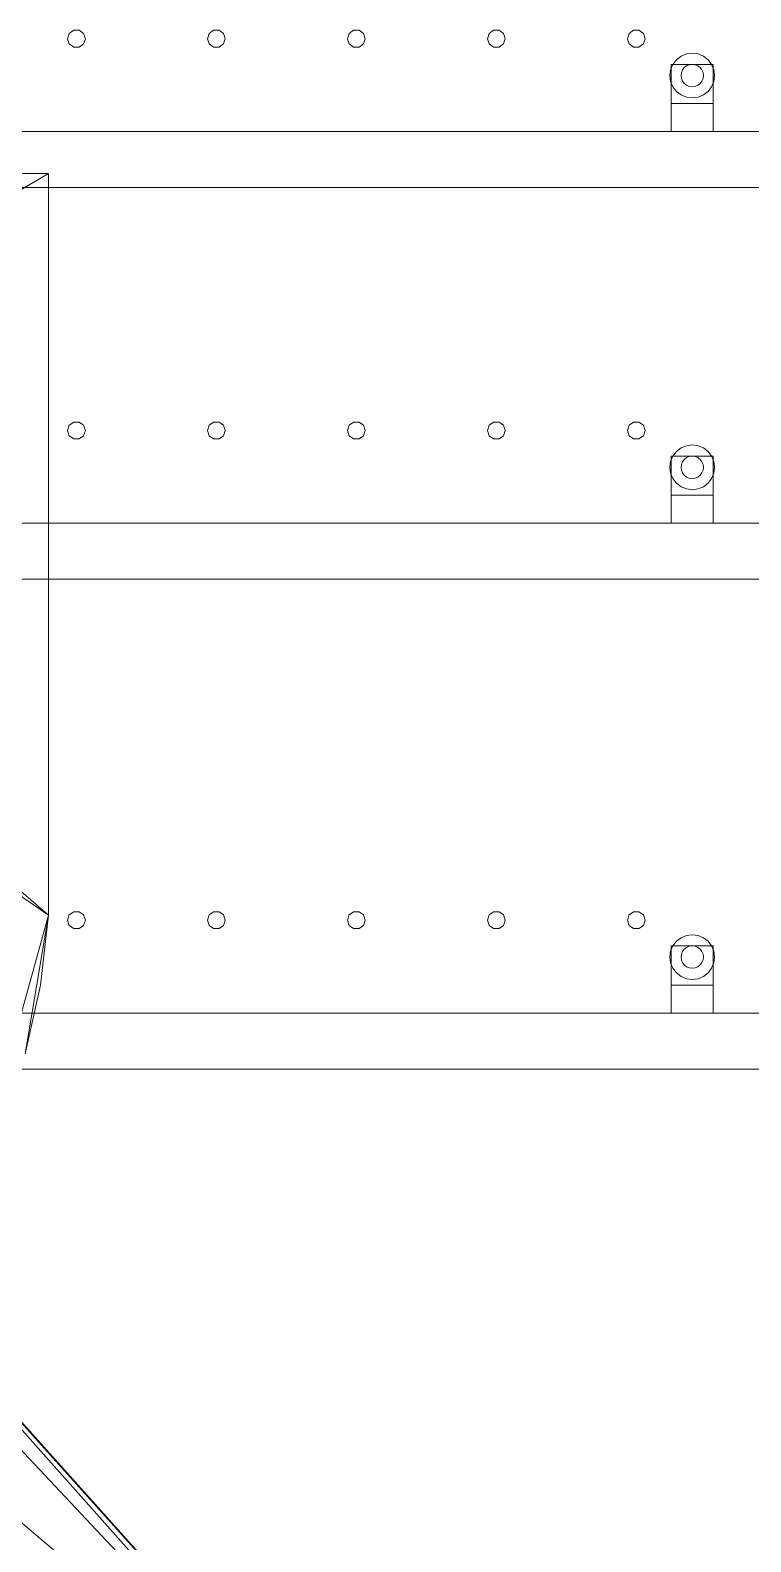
# Model space of a CAD drawing. Header units: millimetres. Extents: x -1970 to 59977, y -50268 to 6837.
# Drawn here: x 56906 to 57421, y 662 to 1742 of the extents above; entities that cross this region are included whole.
import ezdxf

# ---------------------------------------------------------------- set-up
doc = ezdxf.new("R2010")
doc.units = ezdxf.units.MM
doc.layers.add('lateral_secador', color=7, linetype='Continuous', lineweight=0)

msp = doc.modelspace()

# ---------------------------------------------------------------- linework, layer by layer
at = {"layer": 'lateral_secador'}
for p, q in [((56934.116, 1740.082), (56932.903, 1736.35)), ((56937.291, 1742.389), (56934.116, 1740.082)), ((56941.215, 1742.389), (56937.291, 1742.389)), ((56944.39, 1740.082), (56941.215, 1742.389)), ((56945.603, 1736.35), (56944.39, 1740.082)), ((57034.116, 1740.082), (57032.903, 1736.35)), ((57037.291, 1742.389), (57034.116, 1740.082)), ((57041.215, 1742.389), (57037.291, 1742.389)), ((57044.39, 1740.082), (57041.215, 1742.389)), ((57045.603, 1736.35), (57044.39, 1740.082)), ((57134.116, 1740.082), (57132.903, 1736.35)), ((57137.291, 1742.389), (57134.116, 1740.082)), ((57141.215, 1742.389), (57137.291, 1742.389)), ((57144.39, 1740.082), (57141.215, 1742.389)), ((57145.603, 1736.35), (57144.39, 1740.082)), ((57234.116, 1740.082), (57232.903, 1736.35)), ((57237.291, 1742.389), (57234.116, 1740.082)), ((57241.215, 1742.389), (57237.291, 1742.389)), ((57244.39, 1740.082), (57241.215, 1742.389)), ((57245.603, 1736.35), (57244.39, 1740.082)), ((57334.116, 1740.082), (57332.903, 1736.35)), ((57337.291, 1742.389), (57334.116, 1740.082)), ((57341.215, 1742.389), (57337.291, 1742.389)), ((57344.39, 1740.082), (57341.215, 1742.389)), ((57345.603, 1736.35), (57344.39, 1740.082)), ((56932.903, 1736.35), (56934.116, 1732.618)), ((56934.116, 1732.618), (56937.291, 1730.311)), ((56937.291, 1730.311), (56941.215, 1730.311)), ((56941.215, 1730.311), (56944.39, 1732.618)), ((56944.39, 1732.618), (56945.603, 1736.35)), ((57032.903, 1736.35), (57034.116, 1732.618)), ((57034.116, 1732.618), (57037.291, 1730.311)), ((57037.291, 1730.311), (57041.215, 1730.311)), ((57041.215, 1730.311), (57044.39, 1732.618)), ((57044.39, 1732.618), (57045.603, 1736.35)), ((57132.903, 1736.35), (57134.116, 1732.618)), ((57134.116, 1732.618), (57137.291, 1730.311)), ((57137.291, 1730.311), (57141.215, 1730.311)), ((57141.215, 1730.311), (57144.39, 1732.618)), ((57144.39, 1732.618), (57145.603, 1736.35)), ((57232.903, 1736.35), (57234.116, 1732.618)), ((57234.116, 1732.618), (57237.291, 1730.311)), ((57237.291, 1730.311), (57241.215, 1730.311)), ((57241.215, 1730.311), (57244.39, 1732.618)), ((57244.39, 1732.618), (57245.603, 1736.35)), ((57332.903, 1736.35), (57334.116, 1732.618)), ((57334.116, 1732.618), (57337.291, 1730.311)), ((57337.291, 1730.311), (57341.215, 1730.311)), ((57341.215, 1730.311), (57344.39, 1732.618)), ((57344.39, 1732.618), (57345.603, 1736.35)), ((57365.397, 1718), (57363.798, 1714.141)), ((57364.253, 1718), (57394.253, 1718)), ((57364.253, 1718), (57364.253, 1690)), ((57367.939, 1721.314), (57365.397, 1718)), ((57371.253, 1723.856), (57367.939, 1721.314)), ((57375.112, 1725.455), (57371.253, 1723.856)), ((57379.253, 1726), (57375.112, 1725.455)), ((57377.182, 1717.727), (57375.253, 1716.928)), ((57379.253, 1718), (57377.182, 1717.727)), ((57383.394, 1725.455), (57379.253, 1726)), ((57381.324, 1717.727), (57379.253, 1718)), ((57383.253, 1716.928), (57381.324, 1717.727)), ((57387.253, 1723.856), (57383.394, 1725.455)), ((57390.567, 1721.314), (57387.253, 1723.856)), ((57393.109, 1718), (57390.567, 1721.314)), ((57394.708, 1714.141), (57393.109, 1718)), ((57394.253, 1690), (57394.253, 1718)), ((57363.798, 1714.141), (57363.253, 1710)), ((57363.253, 1710), (57363.798, 1705.859)), ((57371.526, 1712.071), (57371.253, 1710)), ((57371.253, 1710), (57371.526, 1707.929)), ((57372.325, 1714), (57371.526, 1712.071)), ((57371.526, 1707.929), (57372.325, 1706)), ((57373.596, 1715.657), (57372.325, 1714)), ((57375.253, 1716.928), (57373.596, 1715.657)), ((57384.91, 1715.657), (57383.253, 1716.928)), ((57386.181, 1714), (57384.91, 1715.657)), ((57386.98, 1712.071), (57386.181, 1714)), ((57386.181, 1706), (57386.98, 1707.929)), ((57387.253, 1710), (57386.98, 1712.071)), ((57386.98, 1707.929), (57387.253, 1710)), ((57395.253, 1710), (57394.708, 1714.141)), ((57394.708, 1705.859), (57395.253, 1710)), ((57363.798, 1705.859), (57365.397, 1702)), ((57365.397, 1702), (57367.939, 1698.686)), ((57367.939, 1698.686), (57371.253, 1696.144)), ((57371.253, 1696.144), (57375.112, 1694.545)), ((57372.325, 1706), (57373.596, 1704.343)), ((57373.596, 1704.343), (57375.253, 1703.072)), ((57375.253, 1703.072), (57377.182, 1702.273)), ((57377.182, 1702.273), (57379.253, 1702)), ((57379.253, 1702), (57381.324, 1702.273)), ((57381.324, 1702.273), (57383.253, 1703.072)), ((57383.253, 1703.072), (57384.91, 1704.343)), ((57383.394, 1694.545), (57387.253, 1696.144)), ((57384.91, 1704.343), (57386.181, 1706)), ((57387.253, 1696.144), (57390.567, 1698.686)), ((57390.567, 1698.686), (57393.109, 1702)), ((57393.109, 1702), (57394.708, 1705.859)), ((57364.253, 1690), (57394.253, 1690)), ((57364.253, 1690), (57364.253, 1670)), ((57375.112, 1694.545), (57379.253, 1694)), ((57379.253, 1694), (57383.394, 1694.545)), ((57394.253, 1670), (57394.253, 1690)), ((39189.253, 1670), (58489.253, 1670)), ((57364.253, 1670), (57394.253, 1670)), ((56919.253, 1640), (56479.253, 1640)), ((56553.829, 1424.797), (56919.253, 1640)), ((56919.253, 1110), (56919.253, 1640)), ((39189.253, 1630), (58489.253, 1630)), ((56934.116, 1460.082), (56932.903, 1456.35)), ((56937.291, 1462.389), (56934.116, 1460.082)), ((56941.215, 1462.389), (56937.291, 1462.389)), ((56944.39, 1460.082), (56941.215, 1462.389)), ((56945.603, 1456.35), (56944.39, 1460.082)), ((57034.116, 1460.082), (57032.903, 1456.35)), ((57037.291, 1462.389), (57034.116, 1460.082)), ((57041.215, 1462.389), (57037.291, 1462.389)), ((57044.39, 1460.082), (57041.215, 1462.389)), ((57045.603, 1456.35), (57044.39, 1460.082)), ((57134.116, 1460.082), (57132.903, 1456.35)), ((57137.291, 1462.389), (57134.116, 1460.082)), ((57141.215, 1462.389), (57137.291, 1462.389)), ((57144.39, 1460.082), (57141.215, 1462.389)), ((57145.603, 1456.35), (57144.39, 1460.082)), ((57234.116, 1460.082), (57232.903, 1456.35)), ((57237.291, 1462.389), (57234.116, 1460.082)), ((57241.215, 1462.389), (57237.291, 1462.389)), ((57244.39, 1460.082), (57241.215, 1462.389)), ((57245.603, 1456.35), (57244.39, 1460.082)), ((57334.116, 1460.082), (57332.903, 1456.35)), ((57337.291, 1462.389), (57334.116, 1460.082)), ((57341.215, 1462.389), (57337.291, 1462.389)), ((57344.39, 1460.082), (57341.215, 1462.389)), ((57345.603, 1456.35), (57344.39, 1460.082)), ((56414.034, 1456.166), (56919.253, 1110)), ((56932.903, 1456.35), (56934.116, 1452.618)), ((56934.116, 1452.618), (56937.291, 1450.311)), ((56937.291, 1450.311), (56941.215, 1450.311)), ((56941.215, 1450.311), (56944.39, 1452.618)), ((56944.39, 1452.618), (56945.603, 1456.35)), ((57032.903, 1456.35), (57034.116, 1452.618)), ((57034.116, 1452.618), (57037.291, 1450.311)), ((57037.291, 1450.311), (57041.215, 1450.311)), ((57041.215, 1450.311), (57044.39, 1452.618)), ((57044.39, 1452.618), (57045.603, 1456.35)), ((57132.903, 1456.35), (57134.116, 1452.618)), ((57134.116, 1452.618), (57137.291, 1450.311)), ((57137.291, 1450.311), (57141.215, 1450.311)), ((57141.215, 1450.311), (57144.39, 1452.618)), ((57144.39, 1452.618), (57145.603, 1456.35)), ((57232.903, 1456.35), (57234.116, 1452.618)), ((57234.116, 1452.618), (57237.291, 1450.311)), ((57237.291, 1450.311), (57241.215, 1450.311)), ((57241.215, 1450.311), (57244.39, 1452.618)), ((57244.39, 1452.618), (57245.603, 1456.35)), ((57332.903, 1456.35), (57334.116, 1452.618)), ((57334.116, 1452.618), (57337.291, 1450.311)), ((57337.291, 1450.311), (57341.215, 1450.311)), ((57341.215, 1450.311), (57344.39, 1452.618)), ((57344.39, 1452.618), (57345.603, 1456.35)), ((57365.397, 1438), (57363.798, 1434.141)), ((57364.253, 1438), (57394.253, 1438)), ((57364.253, 1438), (57364.253, 1410)), ((57367.939, 1441.314), (57365.397, 1438)), ((57371.253, 1443.856), (57367.939, 1441.314)), ((57375.112, 1445.455), (57371.253, 1443.856)), ((57375.253, 1436.928), (57373.596, 1435.657)), ((57379.253, 1446), (57375.112, 1445.455)), ((57377.182, 1437.727), (57375.253, 1436.928)), ((57379.253, 1438), (57377.182, 1437.727)), ((57383.394, 1445.455), (57379.253, 1446)), ((57381.324, 1437.727), (57379.253, 1438)), ((57383.253, 1436.928), (57381.324, 1437.727)), ((57384.91, 1435.657), (57383.253, 1436.928)), ((57387.253, 1443.856), (57383.394, 1445.455)), ((57390.567, 1441.314), (57387.253, 1443.856)), ((57393.109, 1438), (57390.567, 1441.314)), ((57394.708, 1434.141), (57393.109, 1438)), ((57394.253, 1410), (57394.253, 1438)), ((57363.798, 1434.141), (57363.253, 1430)), ((57363.253, 1430), (57363.798, 1425.859)), ((57371.526, 1432.071), (57371.253, 1430)), ((57371.253, 1430), (57371.526, 1427.929)), ((57372.325, 1434), (57371.526, 1432.071)), ((57371.526, 1427.929), (57372.325, 1426)), ((57373.596, 1435.657), (57372.325, 1434)), ((57372.325, 1426), (57373.596, 1424.343)), ((57386.181, 1434), (57384.91, 1435.657)), ((57384.91, 1424.343), (57386.181, 1426)), ((57386.98, 1432.071), (57386.181, 1434)), ((57386.181, 1426), (57386.98, 1427.929)), ((57387.253, 1430), (57386.98, 1432.071)), ((57386.98, 1427.929), (57387.253, 1430)), ((57395.253, 1430), (57394.708, 1434.141)), ((57394.708, 1425.859), (57395.253, 1430)), ((56553.829, 1424.797), (56919.253, 1110)), ((57363.798, 1425.859), (57365.397, 1422)), ((57365.397, 1422), (57367.939, 1418.686)), ((57367.939, 1418.686), (57371.253, 1416.144)), ((57371.253, 1416.144), (57375.112, 1414.545)), ((57373.596, 1424.343), (57375.253, 1423.072)), ((57375.253, 1423.072), (57377.182, 1422.273)), ((57377.182, 1422.273), (57379.253, 1422)), ((57379.253, 1422), (57381.324, 1422.273)), ((57381.324, 1422.273), (57383.253, 1423.072)), ((57383.253, 1423.072), (57384.91, 1424.343)), ((57383.394, 1414.545), (57387.253, 1416.144)), ((57387.253, 1416.144), (57390.567, 1418.686)), ((57390.567, 1418.686), (57393.109, 1422)), ((57393.109, 1422), (57394.708, 1425.859)), ((57364.253, 1410), (57394.253, 1410)), ((57364.253, 1410), (57364.253, 1390)), ((57375.112, 1414.545), (57379.253, 1414)), ((57379.253, 1414), (57383.394, 1414.545)), ((57394.253, 1390), (57394.253, 1410)), ((39189.253, 1390), (58489.253, 1390)), ((57364.253, 1390), (57394.253, 1390)), ((39189.253, 1350), (58489.253, 1350)), ((56444.726, 1210.852), (57141.597, 470.91)), ((56502.96, 1188.374), (57124.435, 497.443)), ((56502.96, 1188.374), (57141.597, 470.91)), ((57124.435, 497.443), (56514.435, 1177.443)), ((56345.028, 1146.37), (57141.597, 470.91)), ((56919.253, 1110), (56866.161, 918.439)), ((56919.253, 1110), (56902.71, 1010.784)), ((56913.583, 1059.797), (56919.253, 1110)), ((56934.116, 1110.082), (56932.903, 1106.35)), ((56932.903, 1106.35), (56934.116, 1102.618)), ((56937.291, 1112.389), (56934.116, 1110.082)), ((56934.116, 1102.618), (56937.291, 1100.311)), ((56941.215, 1112.389), (56937.291, 1112.389)), ((56944.39, 1110.082), (56941.215, 1112.389)), ((56941.215, 1100.311), (56944.39, 1102.618)), ((56945.603, 1106.35), (56944.39, 1110.082)), ((56944.39, 1102.618), (56945.603, 1106.35)), ((57034.116, 1110.082), (57032.903, 1106.35)), ((57032.903, 1106.35), (57034.116, 1102.618)), ((57037.291, 1112.389), (57034.116, 1110.082)), ((57034.116, 1102.618), (57037.291, 1100.311)), ((57041.215, 1112.389), (57037.291, 1112.389)), ((57044.39, 1110.082), (57041.215, 1112.389)), ((57041.215, 1100.311), (57044.39, 1102.618)), ((57045.603, 1106.35), (57044.39, 1110.082)), ((57044.39, 1102.618), (57045.603, 1106.35)), ((57134.116, 1110.082), (57132.903, 1106.35)), ((57132.903, 1106.35), (57134.116, 1102.618)), ((57137.291, 1112.389), (57134.116, 1110.082)), ((57134.116, 1102.618), (57137.291, 1100.311)), ((57141.215, 1112.389), (57137.291, 1112.389)), ((57144.39, 1110.082), (57141.215, 1112.389)), ((57141.215, 1100.311), (57144.39, 1102.618)), ((57145.603, 1106.35), (57144.39, 1110.082)), ((57144.39, 1102.618), (57145.603, 1106.35)), ((57234.116, 1110.082), (57232.903, 1106.35)), ((57232.903, 1106.35), (57234.116, 1102.618)), ((57237.291, 1112.389), (57234.116, 1110.082)), ((57234.116, 1102.618), (57237.291, 1100.311)), ((57241.215, 1112.389), (57237.291, 1112.389)), ((57244.39, 1110.082), (57241.215, 1112.389)), ((57241.215, 1100.311), (57244.39, 1102.618)), ((57245.603, 1106.35), (57244.39, 1110.082)), ((57244.39, 1102.618), (57245.603, 1106.35)), ((57334.116, 1110.082), (57332.903, 1106.35)), ((57332.903, 1106.35), (57334.116, 1102.618)), ((57337.291, 1112.389), (57334.116, 1110.082)), ((57334.116, 1102.618), (57337.291, 1100.311)), ((57341.215, 1112.389), (57337.291, 1112.389)), ((57344.39, 1110.082), (57341.215, 1112.389)), ((57341.215, 1100.311), (57344.39, 1102.618)), ((57345.603, 1106.35), (57344.39, 1110.082)), ((57344.39, 1102.618), (57345.603, 1106.35)), ((56937.291, 1100.311), (56941.215, 1100.311)), ((57037.291, 1100.311), (57041.215, 1100.311)), ((57137.291, 1100.311), (57141.215, 1100.311)), ((57237.291, 1100.311), (57241.215, 1100.311)), ((57337.291, 1100.311), (57341.215, 1100.311)), ((57367.939, 1091.314), (57365.397, 1088)), ((57371.253, 1093.856), (57367.939, 1091.314)), ((57375.112, 1095.455), (57371.253, 1093.856)), ((57379.253, 1096), (57375.112, 1095.455)), ((57383.394, 1095.455), (57379.253, 1096)), ((57387.253, 1093.856), (57383.394, 1095.455)), ((57390.567, 1091.314), (57387.253, 1093.856)), ((57393.109, 1088), (57390.567, 1091.314)), ((57363.798, 1084.141), (57363.253, 1080)), ((57365.397, 1088), (57363.798, 1084.141)), ((57364.253, 1088), (57394.253, 1088)), ((57364.253, 1088), (57364.253, 1060)), ((57371.526, 1082.071), (57371.253, 1080)), ((57372.325, 1084), (57371.526, 1082.071)), ((57373.596, 1085.657), (57372.325, 1084)), ((57375.253, 1086.928), (57373.596, 1085.657)), ((57377.182, 1087.727), (57375.253, 1086.928)), ((57379.253, 1088), (57377.182, 1087.727)), ((57381.324, 1087.727), (57379.253, 1088)), ((57383.253, 1086.928), (57381.324, 1087.727)), ((57384.91, 1085.657), (57383.253, 1086.928)), ((57386.181, 1084), (57384.91, 1085.657)), ((57386.98, 1082.071), (57386.181, 1084)), ((57387.253, 1080), (57386.98, 1082.071)), ((57394.708, 1084.141), (57393.109, 1088)), ((57394.253, 1060), (57394.253, 1088)), ((57395.253, 1080), (57394.708, 1084.141)), ((57363.253, 1080), (57363.798, 1075.859)), ((57363.798, 1075.859), (57365.397, 1072)), ((57365.397, 1072), (57367.939, 1068.686)), ((57371.253, 1080), (57371.526, 1077.929)), ((57371.526, 1077.929), (57372.325, 1076)), ((57372.325, 1076), (57373.596, 1074.343)), ((57373.596, 1074.343), (57375.253, 1073.072)), ((57375.253, 1073.072), (57377.182, 1072.273)), ((57377.182, 1072.273), (57379.253, 1072)), ((57379.253, 1072), (57381.324, 1072.273)), ((57381.324, 1072.273), (57383.253, 1073.072)), ((57383.253, 1073.072), (57384.91, 1074.343)), ((57384.91, 1074.343), (57386.181, 1076)), ((57386.181, 1076), (57386.98, 1077.929)), ((57386.98, 1077.929), (57387.253, 1080)), ((57390.567, 1068.686), (57393.109, 1072)), ((57393.109, 1072), (57394.708, 1075.859)), ((57394.708, 1075.859), (57395.253, 1080)), ((56902.71, 1010.784), (56913.583, 1059.797)), ((57364.253, 1060), (57394.253, 1060)), ((57364.253, 1060), (57364.253, 1040)), ((57367.939, 1068.686), (57371.253, 1066.144)), ((57371.253, 1066.144), (57375.112, 1064.545)), ((57375.112, 1064.545), (57379.253, 1064)), ((57379.253, 1064), (57383.394, 1064.545)), ((57383.394, 1064.545), (57387.253, 1066.144)), ((57387.253, 1066.144), (57390.567, 1068.686)), ((57394.253, 1040), (57394.253, 1060)), ((39189.253, 1040), (58489.253, 1040)), ((57364.253, 1040), (57394.253, 1040)), ((39189.253, 1000), (58489.253, 1000))]:
    msp.add_line(p, q, dxfattribs=at)

doc.saveas('drawing.dxf')
